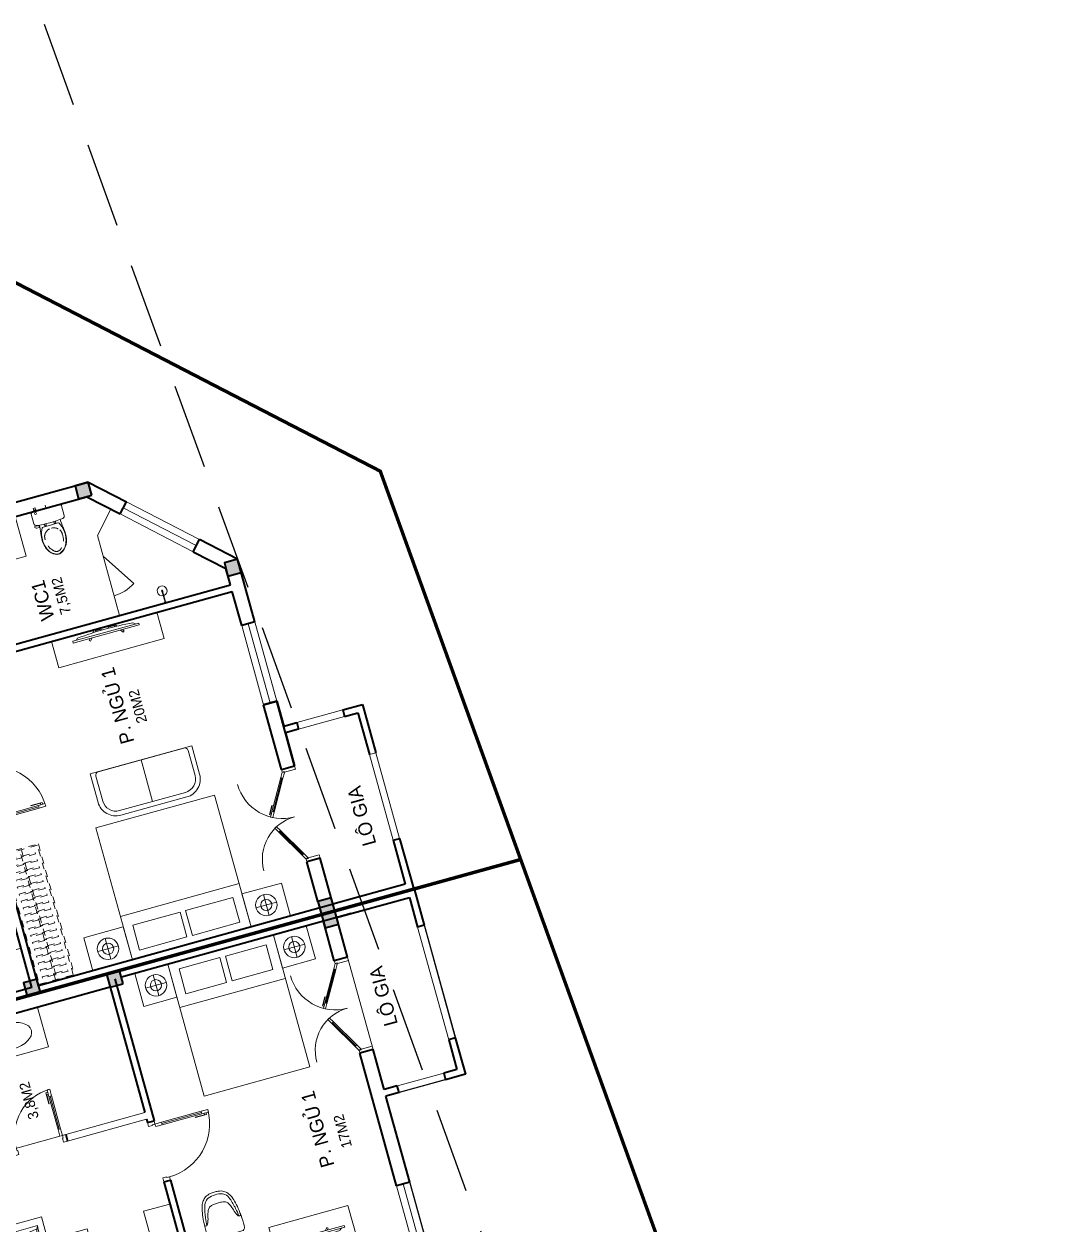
# Model space of a CAD drawing. Header units: metres. Extents: x 568336 to 569219, y 2065964 to 2066430.
# Drawn here: x 568535.77 to 568550.88, y 2066399.43 to 2066416.97 of the extents above; entities that cross this region are included whole.
import ezdxf

# ---------------------------------------------------------------- set-up
doc = ezdxf.new("R2010")
doc.units = ezdxf.units.M
for name, pattern in [('$AUDIT_BAD_LTYPE2', [0]), ('HIDDEN', [0.375, 0.25, -0.125]), ('X-5M-G-MB PHONGNGU$0$HIDDEN2', [0.1875, 0.125, -0.0625]), ('xref-thap C (mb tang 32-2)$0$HIDDEN', [0.375, 0.25, -0.125])]:
    doc.linetypes.add(name, pattern=pattern)
doc.layers.get('0').update_dxf_attribs({"linetype": 'CONTINUOUS'})
doc.layers.get('DEFPOINTS').update_dxf_attribs({"linetype": 'CONTINUOUS'})
doc.layers.add('-AREA', color=2, linetype='CONTINUOUS', plot=False)
for name, color, linetype, lineweight in [('-CONCRETE', 1, 'CONTINUOUS', 35), ('-DIM', 9, 'CONTINUOUS', 13), ('-DOOR', 137, 'CONTINUOUS', 9), ('-FURNITURE', 46, 'CONTINUOUS', 9), ('-LINE1', 7, 'CONTINUOUS', 18), ('-TEXT', 7, 'CONTINUOUS', 15), ('-WALL', 4, 'CONTINUOUS', 35), ('TEXT25', 2, 'CONTINUOUS', 13)]:
    doc.layers.add(name, color=color, linetype=linetype, lineweight=lineweight)
for name, color, linetype in [('-RANH GIOI LO DAT', 12, 'CONTINUOUS'), ('APOLIC', 7, 'CONTINUOUS'), ('RANHGIOI', 2, 'HIDDEN')]:
    doc.layers.add(name, color=color, linetype=linetype)
doc.styles.add('SVN_AVO_thuong', font='')
doc.styles.add('T1', font='', dxfattribs={"height": 200})
doc.styles.add('vnavanth', font='', dxfattribs={"width": 0.8})
doc.styles.get('SVN_AVO_thuong').set_extended_font_data('SVN-Avo')
doc.styles.get('T1').set_extended_font_data('VNgeometric Light')
doc.styles.get('vnavanth').set_extended_font_data('.VnAvantH')

# ---------------------------------------------------------------- blocks, each defined once
blk = doc.blocks.new('*U152')
at = {"linetype": '$AUDIT_BAD_LTYPE2'}
for p, q in [((70, 100), (70, 700)), ((90, 700), (90, 100))]:
    blk.add_line(p, q, dxfattribs=at)
for points in [[(50, 700), (90, 700), (90, 800), (50, 800), (50, 700)], [(50, 703), (50, 100)], [(50, 100), (90, 100), (90, 0), (50, 0), (50, 100)]]:
    blk.add_lwpolyline(points)
for points in [[(118, 595), (118, 764), (90, 764), (90, 736), (113, 736), (113, 595)], [(0, 0), (50, 0), (50, -40), (60, -40), (60, -100), (0, -100)], [(900, 0), (850, 0), (850, -40), (840, -40), (840, -100), (900, -100)]]:
    blk.add_lwpolyline(points, close=True)
at = {"linetype": '$AUDIT_BAD_LTYPE2', "ltscale": 0.3}
blk.add_arc((50, 0), 800, 0, 90, dxfattribs=at)
blk = doc.blocks.new('A$C8a974c9c')
for p, q in [((1750, 2957), (1750, 2643)), ((1593, 2800), (1908, 2800)), ((1343, 2500), (1343, 700)), ((1750, 243), (1750, 557)), ((1593, 400), (1908, 400))]:
    blk.add_line(p, q)
for points in [[(2000, 3100), (1500, 3100), (1500, 2500), (2000, 2500)], [(1891, 2360), (1514, 2360), (1514, 1643), (1891, 1643)], [(1891, 840), (1514, 840), (1514, 1558), (1891, 1558)], [(2000, 100), (1500, 100), (1500, 700), (2000, 700)]]:
    blk.add_lwpolyline(points, close=True)
blk.add_lwpolyline([(2000, 2500), (0, 2500), (0, 700), (2000, 700), (2000, 2500)])
for centre, radius in [((1750, 2800), 157), ((1750, 2800), 82.4), ((1750, 400), 157), ((1750, 400), 82.4)]:
    blk.add_circle(centre, radius)
blk = doc.blocks.new('A$C18091ED7')
for p, q in [((0, -42), (0, 0)), ((146, -27), (179, -27)), ((146, -27), (146, -30)), ((146, -30), (166, -30)), ((153, -37), (146, -30)), ((152, 0), (152, -27)), ((152, 0), (179, 0)), ((153, -37), (166, -37)), ((153, -40), (153, -37)), ((153, -40), (178, -40)), ((153, -40), (178, -40)), ((153, -40), (153, -42)), ((185, -30), (166, -30)), ((178, -37), (166, -37)), ((185, -30), (178, -37)), ((178, -37), (178, -40)), ((178, -40), (178, -42)), ((179, 0), (179, -27)), ((179, -27), (185, -27)), ((185, -27), (185, -30)), ((-83, -267), (-83, -300)), ((-83, -278), (-83, -288)), ((-61, -290), (-83, -290)), ((-63, -265), (-81, -265)), ((-61, -267), (-61, -300)), ((61, -267), (61, -300)), ((61, -290), (83, -290)), ((63, -265), (81, -265)), ((83, -267), (83, -300)), ((83, -278), (83, -288)), ((165, -262), (165, -290)), ((168, -260), (228, -260)), ((168, -292), (207, -292)), ((231, -274), (231, -262))]:
    blk.add_line(p, q)
for points in [[(230, -219, -0.137407), (225, -235), (222, -241, -0.236081), (198, -255, -0.051961), (-198, -255, -0.236081), (-222, -241), (-225, -235, -0.137407), (-230, -219), (-230, -72, -0.198912), (-226, -63), (-209, -46, -0.198912), (-200, -42), (0, -42), (200, -42, -0.198912), (209, -46), (226, -63, -0.198912), (230, -72)], [(144, -619, -0.212405), (26, -734, -0.027685), (-1, -739, -0.022279), (-26, -734, -0.212405), (-144, -619, -0.142796), (-167, -428, -0.093005), (-128, -309, -0.256439), (-111, -300), (0, -300), (111, -300, -0.256439), (128, -309, -0.093005), (167, -428, -0.142796)]]:
    blk.add_lwpolyline(points, format="xyb", close=True)
at = {"linetype": 'xref-thap C (mb tang 32-2)$0$HIDDEN', "ltscale": 100}
blk.add_lwpolyline([(61, -669, -0.199031), (0, -699, -0.199031), (-61, -669, -0.218924), (-132, -478, -0.153791), (-112, -404, -0.236701), (0, -348, -0.236701), (112, -404, -0.153791), (132, -478, -0.218924)], format="xyb", close=True, dxfattribs=at)
blk.add_circle((166, -78), 13.9)
for centre, radius, start, end in [((-81, -267), 1.98, 90, 180), ((-63, -267), 1.98, 0, 90), ((63, -267), 1.98, 90, 180), ((81, -267), 1.98, 0, 90), ((168, -262), 2.47, 90, 180), ((168, -290), 2.47, 180, 270), ((207, -277), 15.5, 270, 306.4659), ((168, -225), 80.1, 306.4659, 320.3123), ((228, -274), 2.47, 320.3123, 0)]:
    blk.add_arc(centre, radius, start, end)
for points in [[(-156, -259), (-157, -267), (-164, -328), (-169, -385), (-184, -528), (-136, -679), (-50, -735), (-20, -741), (0, -744)], [(156, -259), (157, -267), (164, -328), (169, -385), (184, -528), (136, -679), (50, -735), (20, -741), (0, -744)]]:
    blk.add_open_spline(points, degree=3, knots=[130.613938, 130.613938, 130.613938, 130.613938, 152.852109, 311.129351, 417.703951, 561.383393, 697.692632, 710.812262, 710.812262, 710.812262, 710.812262])
blk = doc.blocks.new('shower')
for points in [[(180919, -32316), (180912, -32316), (180912, -32147), (180919, -32147)], [(180929, -32327), (180902, -32327), (180902, -32316), (180929, -32316)]]:
    blk.add_lwpolyline(points, close=True)
for radius, start, end in [(72, 272.7907, 267.2093), (8.35, 294.8355, 245.1645)]:
    blk.add_arc((180916, -32147), radius, start, end)
blk = doc.blocks.new('*U189')
at = {"linetype": 'X-5M-G-MB PHONGNGU$0$HIDDEN2'}
for points in [[(0, 600), (0, 0), (2182, 0), (2182, 600)], [(2162, 580), (2162, 20), (20, 20), (20, 580)], [(2162, 287), (2162, 313), (20, 313), (20, 287)], [(114, 319), (109, 319), (109, 280), (114, 280)], [(228, 319), (223, 319), (223, 280), (228, 280)], [(342, 319), (337, 319), (337, 280), (342, 280)], [(456, 319), (451, 319), (451, 280), (456, 280)], [(570, 319), (565, 319), (565, 280), (570, 280)], [(684, 319), (679, 319), (679, 280), (684, 280)], [(798, 319), (793, 319), (793, 280), (798, 280)], [(912, 319), (907, 319), (907, 280), (912, 280)], [(1026, 319), (1021, 319), (1021, 280), (1026, 280)], [(1140, 319), (1135, 319), (1135, 280), (1140, 280)], [(1254, 319), (1249, 319), (1249, 280), (1254, 280)], [(1368, 319), (1363, 319), (1363, 280), (1368, 280)], [(1482, 319), (1477, 319), (1477, 280), (1482, 280)], [(1596, 319), (1591, 319), (1591, 280), (1596, 280)], [(1710, 319), (1705, 319), (1705, 280), (1710, 280)], [(1824, 319), (1819, 319), (1819, 280), (1824, 280)], [(1938, 319), (1933, 319), (1933, 280), (1938, 280)], [(2052, 319), (2047, 319), (2047, 280), (2052, 280)]]:
    blk.add_lwpolyline(points, close=True, dxfattribs=at)
for points in [[(122, 313), (122, 515), (100, 515), (100, 313)], [(236, 313), (236, 515), (214, 515), (214, 313)], [(350, 313), (350, 515), (328, 515), (328, 313)], [(464, 313), (464, 515), (442, 515), (442, 313)], [(578, 313), (578, 515), (556, 515), (556, 313)], [(692, 313), (692, 515), (670, 515), (670, 313)], [(806, 313), (806, 515), (784, 515), (784, 313)], [(920, 313), (920, 515), (898, 515), (898, 313)], [(1034, 313), (1034, 515), (1012, 515), (1012, 313)], [(1148, 313), (1148, 515), (1126, 515), (1126, 313)], [(1262, 313), (1262, 515), (1240, 515), (1240, 313)], [(1376, 313), (1376, 515), (1354, 515), (1354, 313)], [(1490, 313), (1490, 515), (1468, 515), (1468, 313)], [(1604, 313), (1604, 515), (1582, 515), (1582, 313)], [(1718, 313), (1718, 515), (1696, 515), (1696, 313)], [(1832, 313), (1832, 515), (1810, 515), (1810, 313)], [(1946, 313), (1946, 515), (1924, 515), (1924, 313)], [(2060, 313), (2060, 515), (2038, 515), (2038, 313)], [(100, 287), (100, 92), (122, 92), (122, 287)], [(214, 287), (214, 92), (236, 92), (236, 287)], [(328, 287), (328, 92), (350, 92), (350, 287)], [(442, 287), (442, 92), (464, 92), (464, 287)], [(556, 287), (556, 92), (578, 92), (578, 287)], [(670, 287), (670, 92), (692, 92), (692, 287)], [(784, 287), (784, 92), (806, 92), (806, 287)], [(898, 287), (898, 92), (920, 92), (920, 287)], [(1012, 287), (1012, 92), (1034, 92), (1034, 287)], [(1126, 287), (1126, 92), (1148, 92), (1148, 287)], [(1240, 287), (1240, 92), (1262, 92), (1262, 287)], [(1354, 287), (1354, 92), (1376, 92), (1376, 287)], [(1468, 287), (1468, 92), (1490, 92), (1490, 287)], [(1582, 287), (1582, 92), (1604, 92), (1604, 287)], [(1696, 287), (1696, 92), (1718, 92), (1718, 287)], [(1810, 287), (1810, 92), (1832, 92), (1832, 287)], [(1924, 287), (1924, 92), (1946, 92), (1946, 287)], [(2038, 287), (2038, 92), (2060, 92), (2060, 287)]]:
    blk.add_lwpolyline(points, dxfattribs=at)
blk = doc.blocks.new('A$C5C575821')
at = {"layer": '-CONCRETE'}
h = blk.add_hatch(color=256, dxfattribs=at)
h.dxf.hatch_style = 1
h.paths.add_polyline_path([(0, 200), (0, 0), (200, 0), (200, 200)])
blk.add_lwpolyline([(0, 0), (200, 0), (200, 200), (0, 200)], close=True, dxfattribs=at)
blk = doc.blocks.new('XR.MB.LM123$0$tvi 1')
blk.add_lwpolyline([(29, 0), (29, -1000), (0, -1000), (0, 0)], close=True)
for points in [[(29, -50), (52, -81)], [(-24, -236), (-39, -252)], [(0, -285), (-39, -252)], [(0, -256), (-24, -236)], [(70, -315), (111, -350), (111, -650), (70, -685)], [(89, -446), (89, -360), (71, -345)], [(89, -446), (73, -446)], [(89, -554), (89, -640), (71, -655)], [(89, -554), (73, -554)], [(0, -715), (-39, -748)], [(-24, -764), (-39, -748)], [(0, -744), (-24, -764)], [(29, -950), (52, -919)]]:
    blk.add_lwpolyline(points)
blk.add_arc((-4025, -500), 4099, 354.1311, 5.8689)
blk = doc.blocks.new('A$C424D5770')
at = {"layer": '-FURNITURE'}
blk.add_line((70, 770), (700, 770), dxfattribs=at)
for points in [[(0, 270), (0, 1270, -0.414214), (270, 1540), (700, 1540), (700, 0), (270, 0, -0.414214)], [(70, 270), (70, 1270, -0.414214), (270, 1470), (650, 1470, -0.414214), (700, 1420), (700, 120, -0.414214), (650, 70), (270, 70, -0.414214)]]:
    blk.add_lwpolyline(points, format="xyb", close=True, dxfattribs=at)
blk = doc.blocks.new('*U220')
at = {"ltscale": 0.3}
for points in [[(883, 0, 0.414214), (50, 833, 0.414214)], [(883, 0, -0.414214), (1672, 789, -0.414214)]]:
    blk.add_lwpolyline(points, format="xyb", dxfattribs=at)
for points in [[(687, 368), (137, 50)], [(685, 367), (705, 332), (792, 382), (772, 417), (685, 367)], [(1075, 344), (1055, 310), (969, 360), (989, 394), (1075, 344)], [(1073, 346), (1585, 50)], [(137, 50), (157, 15), (70, -35), (50, 0), (137, 50)], [(1585, 50), (1565, 15), (1652, -35), (1672, 0), (1585, 50)]]:
    blk.add_lwpolyline(points)
for points in [[(579, 338), (726, 423), (740, 399), (716, 384), (705, 404), (582, 333)], [(0, 0), (50, 0), (50, -40), (60, -40), (60, -246), (0, -246)], [(1722, 0), (1672, 0), (1672, -40), (1662, -40), (1662, -246), (1722, -246)]]:
    blk.add_lwpolyline(points, close=True)
at = {"layer": 'APOLIC', "linetype": '$AUDIT_BAD_LTYPE2'}
for p, q in [((147, 33), (695, 349)), ((705, 332), (157, 15)), ((1055, 310), (1565, 15)), ((1575, 33), (1065, 327))]:
    blk.add_line(p, q, dxfattribs=at)
blk = doc.blocks.new('M12-T2')
at = {"layer": '-DOOR'}
for p, q in [((200009, -500156), (200824, -499275)), ((200083, -500224), (200898, -499343)), ((200156, -500292), (200971, -499411)), ((197578, -500653), (198778, -500653))]:
    blk.add_line(p, q, dxfattribs=at)
for points in [[(195198, -500553), (195198, -500753)], [(196598, -500753), (196598, -500553)]]:
    blk.add_lwpolyline(points, dxfattribs=at)
blk.add_lwpolyline([(197578, -500553), (198778, -500553), (198778, -500753), (197578, -500753)], close=True, dxfattribs=at)
at = {"layer": '-FURNITURE'}
for points in [[(195098, -496189), (194498, -496189), (194498, -495189), (195098, -495189)], [(201198, -496289), (201198, -497789), (200598, -497789), (200598, -496289)], [(198898, -499412), (198898, -497812), (199298, -497812), (199298, -499412)]]:
    blk.add_lwpolyline(points, close=True, dxfattribs=at)
for points in [[(200927, -499165), (200610, -498872), (199398, -498872)], [(199792, -499197), (200296, -498872)]]:
    blk.add_lwpolyline(points, dxfattribs=at)
blk.add_arc((200296, -498872), 600, 180, 212.8671, dxfattribs=at)
at = {"layer": '-LINE1'}
for points in [[(197098, -500950), (197198, -500950), (197198, -501650), (197098, -501650)], [(196466, -501950), (195166, -501950), (195166, -501850), (196466, -501850)]]:
    blk.add_lwpolyline(points, close=True, dxfattribs=at)
at = {"layer": '-RANH GIOI LO DAT', "linetype": 'HIDDEN', "ltscale": 10, "const_width": 50}
blk.add_lwpolyline([(200413, -503107), (205398, -497721), (205398, -485089), (194398, -485089), (194398, -503573)], close=True, dxfattribs=at)
at = {"layer": '-WALL'}
for p, q in [((194398, -500984), (194398, -487089)), ((194498, -496189), (194498, -494389)), ((201398, -495309), (201398, -498950)), ((194498, -496189), (196498, -496189)), ((194498, -500776), (194498, -496289)), ((194498, -496289), (196948, -496289)), ((201198, -496289), (201198, -498872)), ((199298, -497189), (199298, -500553)), ((199398, -497189), (199398, -500553)), ((201198, -498872), (200824, -499275)), ((201398, -498950), (200971, -499411)), ((200824, -499275), (200971, -499411)), ((200009, -500156), (199642, -500553)), ((200009, -500156), (200156, -500292)), ((199729, -500753), (200156, -500292)), ((194598, -500553), (195198, -500553)), ((195198, -500753), (195198, -500553)), ((196598, -500553), (197578, -500553)), ((196598, -500553), (196598, -500753)), ((197578, -500753), (197578, -500553)), ((198778, -500553), (199298, -500553)), ((198778, -500753), (198778, -500553)), ((199398, -500553), (199642, -500553)), ((194498, -501850), (194498, -500753)), ((194598, -500753), (195198, -500753)), ((196598, -500753), (197578, -500753)), ((198778, -500753), (199729, -500753)), ((197198, -500950), (197098, -500950)), ((197098, -501650), (197098, -501850)), ((197198, -501650), (197098, -501650)), ((197198, -501650), (197198, -501950)), ((195166, -501950), (194398, -501950)), ((195166, -501850), (194498, -501850)), ((195166, -501853), (195166, -501953)), ((197098, -501850), (196466, -501850)), ((197198, -501950), (196466, -501950))]:
    blk.add_line(p, q, dxfattribs=at)
for points in [[(197578, -500553), (197578, -500753), (197198, -500753), (197198, -500950)], [(197098, -500950), (197098, -500753), (196598, -500753)]]:
    blk.add_lwpolyline(points, dxfattribs=at)
at = {"layer": '-DIM'}
blk.add_blockref('A$C424D5770', (196579, -499382), dxfattribs=at)
at = {"layer": '-DOOR', "xscale": -1, "rotation": 180}
blk.add_blockref('*U152', (196948, -496289), dxfattribs=at)
at = {"layer": '-DOOR', "xscale": -0.813008130081301, "yscale": 0.813008130081301, "zscale": 0.8130081300813009}
blk.add_blockref('*U220', (196598, -500553), dxfattribs=at)
at = {"layer": '-FURNITURE', "extrusion": (0, 0, -1), "xscale": 0.916666666665974, "yscale": 0.916666666665974, "zscale": -0.916666666665974, "rotation": 180}
blk.add_blockref('*U189', (-194498, -496289), dxfattribs=at)
at = {"layer": '-FURNITURE', "xscale": -1}
blk.add_blockref('A$C8a974c9c', (196498, -500212), dxfattribs=at)
at = {"layer": '-FURNITURE', "extrusion": (0, 0, -1), "rotation": 179.9963102775917}
blk.add_blockref('XR.MB.LM123$0$tvi 1', (-199187, -499112), dxfattribs=at)
at = {"layer": '-FURNITURE', "xscale": -1, "rotation": 270}
for name, p in [('A$C18091ED7', (201240, -498252)), ('shower', (231725, -680484))]:
    blk.add_blockref(name, p, dxfattribs=at)
at = {"layer": '-WALL'}
for p in [(194398, -496289), (201198, -498950), (194398, -500753), (199529, -500753)]:
    blk.add_blockref('A$C5C575821', p, dxfattribs=at)
at = {"layer": '-TEXT', "color": 2, "style": 'vnavanth'}
blk.add_text('WC1', height=200, dxfattribs=at).set_placement((199611, -497947))
at = {"layer": 'TEXT25'}
for s, height, rotation, style, p in [('7,5M2', 150, 0, 'T1', (199622, -498200)), ('P. NGỦ 1', 200, 360, 'SVN_AVO_thuong', (197562, -498591)), ('20M2', 150, 0, 'T1', (197796, -498849)), ('LÔ GIA', 200, 0, 'SVN_AVO_thuong', (195182, -501602))]:
    blk.add_text(s, height=height, rotation=rotation, dxfattribs=dict(at, style=style)).set_placement(p)
blk = doc.blocks.new('A$C7D524948')
at = {"layer": '-FURNITURE'}
for points in [[(0, 825, 0.023749), (-77, 820, 0.11104), (-175, 786, 0.085168), (-235, 733, 0.08855), (-282, 649, 0.027906), (-316, 526, 0.028342), (-340, 373, 0.04712), (-341, 283, 0.513527), (-285, 300, 0.059578), (-243, 414, -0.034465), (-213, 507, -0.059277), (-183, 564, -0.166146), (-133, 600, -0.052564), (-76, 612, -0.028554), (0, 615, -3.543335)], [(-1, 774, 0.105584), (-138, 751, 0.083976), (-176, 728, 0.149302), (-241, 626, 0.024909), (-289, 424, 0.026439), (-307, 278, -0.886333)], [(-1, 774, -0.105584), (137, 751, -0.083976), (175, 728, -0.149302), (240, 626, -0.024909), (288, 424, -0.026439), (305, 278, 0.886333)], [(0, 825, -0.023749), (77, 820, -0.11104), (175, 786, -0.085168), (235, 733, -0.08855), (282, 649, -0.027906), (316, 526, -0.028342), (340, 373, -0.04712), (341, 283, -0.513527), (285, 300, -0.059578), (243, 414, 0.034465), (213, 507, 0.059277), (183, 564, 0.166146), (133, 600, 0.052564), (76, 612, 0.028554), (0, 615, 3.543335)], [(-343, 328, 0.022671), (-350, 124, 0.012122), (-346, 57, 0.405508), (-279, 0), (0, 0)], [(343, 328, -0.022671), (350, 124, -0.012122), (346, 57, -0.405508), (279, 0), (0, 0)]]:
    blk.add_lwpolyline(points, format="xyb", dxfattribs=at)
blk = doc.blocks.new('ghe11asdsdsdsd')
at = {"layer": '-FURNITURE', "ltscale": 5}
for p, q in [((-454, 642), (-454, -60)), ((447, 643), (445, -59)), ((339, 75), (-348, 74)), ((445, -59), (-454, -60))]:
    blk.add_line(p, q, dxfattribs=at)
for centre, radius, start, end in [((-557, 172), 481, 73.628, 77.6744), ((-330, 640), 103, 97.7909, 180.472), ((-435, 586), 50, 17.2905, 73.628), ((14, -3057), 3816, 85.1505, 95.3732), ((322, 644), 103, 359.5522, 82.2333), ((428, 586), 50, 106.2084, 162.5459), ((548, 172), 481, 102.162, 106.2084), ((-753, 311), 469, 329.603, 39.8271), ((-1717, 235), 1379, 353.2677, 15.3477), ((745, 311), 469, 140.0382, 210.2652), ((1709, 233), 1379, 164.5193, 186.6002), ((-1, -1576), 1730, 79.6029, 100.5814)]:
    blk.add_arc(centre, radius, start, end, dxfattribs=at)
blk = doc.blocks.new('GHE600')
at = {"layer": '-FURNITURE'}
for p, q in [((269950, 8710), (270650, 8710)), ((269950, 8043), (270650, 8043))]:
    blk.add_line(p, q, dxfattribs=at)
for points in [[(270146, 9595), (270146, 10095), (270646, 10095), (270646, 9595)], [(269850, 9526), (270650, 9526), (270650, 7226), (269850, 7226)], [(269950, 9376), (270650, 9376), (270650, 7376), (269950, 7376)], [(270146, 7158), (270146, 6658), (270646, 6658), (270646, 7158)]]:
    blk.add_lwpolyline(points, close=True, dxfattribs=at)
at = {"layer": '-FURNITURE', "elevation": 0}
for points in [[(271287, 9830), (270646, 9832)], [(272038, 6909), (272634, 6908), (272634, 9823), (272038, 9826)], [(270262, 9595), (270262, 9526)], [(270262, 7226), (270262, 7158)], [(270646, 6917), (271287, 6913)]]:
    blk.add_lwpolyline(points, dxfattribs=at)
at = {"layer": '-FURNITURE'}
for centre, radius in [((270396, 9845), 200), ((270396, 9845), 150), ((270396, 6908), 200), ((270396, 6908), 150)]:
    blk.add_circle(centre, radius, dxfattribs=at)
at = {"layer": '-FURNITURE', "extrusion": (0, 0, -1)}
blk.add_ellipse((271662, 8365), major_axis=(0, 750), ratio=0.589994, dxfattribs=at)
at = {"layer": '-FURNITURE', "zscale": 0.83397927038413}
for p, xscale, yscale, rotation in [((271659, 10145, 0), 0.83397927038413, 0.83397927038413, 179.9447021404027), ((271659, 6608, 0), -0.8339792703841301, 0.8339792703841301, 0.05529785959737722)]:
    blk.add_blockref('ghe11asdsdsdsd', p, dxfattribs=dict(at, xscale=xscale, yscale=yscale, rotation=rotation))
blk = doc.blocks.new('G1600')
for p, q in [((137477, -212827), (139077, -212827)), ((137228, -213392), (137228, -213077)), ((139326, -213392), (139326, -213077)), ((137385, -213234), (137070, -213234)), ((139169, -213234), (139484, -213234))]:
    blk.add_line(p, q)
blk.add_lwpolyline([(137477, -213484), (137477, -211484), (139077, -211484), (139077, -213484), (137477, -213484)])
for points in [[(136977, -213484), (136977, -212984), (137477, -212984), (137477, -213484)], [(137617, -213375), (137617, -212999), (138235, -212999), (138235, -213375)], [(138937, -213375), (138937, -212999), (138320, -212999), (138320, -213375)], [(139577, -213484), (139577, -212984), (139077, -212984), (139077, -213484)]]:
    blk.add_lwpolyline(points, close=True)
for centre, radius in [((137228, -213234), 157), ((137228, -213234), 82.4), ((139326, -213234), 157), ((139326, -213234), 82.4)]:
    blk.add_circle(centre, radius)
blk = doc.blocks.new('*U173')
at = {"ltscale": 0.3}
for points in [[(883, 0, 0.414214), (50, 833, 0.414214)], [(883, 0, -0.414214), (1672, 789, -0.414214)]]:
    blk.add_lwpolyline(points, format="xyb", dxfattribs=at)
for points in [[(687, 368), (137, 50)], [(685, 367), (705, 332), (792, 382), (772, 417), (685, 367)], [(1075, 344), (1055, 310), (969, 360), (989, 394), (1075, 344)], [(1073, 346), (1585, 50)], [(137, 50), (157, 15), (70, -35), (50, 0), (137, 50)], [(1585, 50), (1565, 15), (1652, -35), (1672, 0), (1585, 50)]]:
    blk.add_lwpolyline(points)
for points in [[(579, 338), (726, 423), (740, 399), (716, 384), (705, 404), (582, 333)], [(0, 0), (50, 0), (50, -40), (60, -40), (60, -246), (0, -246)], [(1722, 0), (1672, 0), (1672, -40), (1662, -40), (1662, -246), (1722, -246)]]:
    blk.add_lwpolyline(points, close=True)
at = {"layer": 'APOLIC', "linetype": '$AUDIT_BAD_LTYPE2'}
for p, q in [((147, 33), (695, 349)), ((705, 332), (157, 15)), ((1055, 310), (1565, 15)), ((1575, 33), (1065, 327))]:
    blk.add_line(p, q, dxfattribs=at)
blk = doc.blocks.new('Sink_Cicle')
blk.add_lwpolyline([(17, -50), (-17, -50), (-18, -252), (17, -252)], close=True)
blk.add_circle((0, -300), 17.5)
at = {"layer": 'DEFPOINTS'}
blk.add_line((0, -100), (0, 0), dxfattribs=at)
blk.add_wipeout([(17, -50), (-17, -50), (-18, -252), (17, -252)])
at = {"layer": '-FURNITURE', "linetype": 'Continuous'}
blk.add_ellipse((0, -300), major_axis=(-325, 0), ratio=0.584615, dxfattribs=at)
blk.add_line((-18, -237), (17, -237))
blk = doc.blocks.new('*U18')
at = {"linetype": '$AUDIT_BAD_LTYPE2'}
for p, q in [((70, 100), (70, 600)), ((90, 600), (90, 100))]:
    blk.add_line(p, q, dxfattribs=at)
for points in [[(50, 600), (90, 600), (90, 700), (50, 700), (50, 600)], [(50, 603), (50, 100)], [(50, 100), (90, 100), (90, 0), (50, 0), (50, 100)]]:
    blk.add_lwpolyline(points)
for points in [[(118, 495), (118, 664), (90, 664), (90, 636), (113, 636), (113, 495)], [(0, 0), (50, 0), (50, -40), (60, -40), (60, -100), (0, -100)], [(800, 0), (750, 0), (750, -40), (740, -40), (740, -100), (800, -100)]]:
    blk.add_lwpolyline(points, close=True)
at = {"linetype": '$AUDIT_BAD_LTYPE2', "ltscale": 0.3}
blk.add_arc((50, 0), 700, 0, 90, dxfattribs=at)
blk = doc.blocks.new('M34-T2')
at = {"layer": '-AREA'}
blk.add_lwpolyline([(202625, -1166323), (199817, -1166323), (199817, -1165119), (195625, -1165119), (195625, -1162156), (194625, -1162156), (194625, -1156656), (195625, -1156656), (195625, -1151455), (202625, -1151455)], close=True, dxfattribs=at)
at = {"layer": '-DOOR'}
for points in [[(200525, -1160459), (200525, -1159659)], [(196814, -1165019), (198514, -1165019)], [(201925, -1165119), (200525, -1165119)]]:
    blk.add_lwpolyline(points, dxfattribs=at)
blk.add_lwpolyline([(196814, -1164919), (198514, -1164919), (198514, -1165119), (196814, -1165119)], close=True, dxfattribs=at)
at = {"layer": '-FURNITURE'}
for points in [[(201825, -1160555), (202425, -1160555), (202425, -1159555), (201825, -1159555)], [(199140, -1161256), (196057, -1161256), (196057, -1161656), (199140, -1161656)], [(198425, -1164157), (198425, -1162956), (197925, -1162956), (197925, -1164157)]]:
    blk.add_lwpolyline(points, close=True, dxfattribs=at)
at = {"layer": '-LINE1', "ltscale": 10}
for p, q in [((200425, -1160459), (200425, -1161656)), ((200425, -1160459), (200525, -1160459)), ((200525, -1160459), (200525, -1161656))]:
    blk.add_line(p, q, dxfattribs=at)
at = {"layer": '-LINE1'}
for points in [[(199817, -1165323), (199817, -1166023)], [(199917, -1166023), (199917, -1165323)], [(200367, -1166223), (202074, -1166223)], [(202074, -1166323), (200367, -1166323)]]:
    blk.add_lwpolyline(points, dxfattribs=at)
at = {"layer": '-RANH GIOI LO DAT', "linetype": 'HIDDEN', "ltscale": 10, "const_width": 50}
blk.add_lwpolyline([(202625, -1167939), (202625, -1149455), (193625, -1149455), (193625, -1168636)], close=True, dxfattribs=at)
at = {"layer": '-WALL'}
for p, q in [((202625, -1165532), (202625, -1151455)), ((200525, -1160459), (200425, -1160459)), ((199475, -1161656), (195825, -1161656)), ((199475, -1161756), (195825, -1161756)), ((199475, -1161656), (199475, -1161756)), ((200425, -1161656), (200375, -1161656)), ((200375, -1161656), (200375, -1161756)), ((202525, -1161756), (200375, -1161756)), ((202425, -1161656), (200525, -1161656)), ((202525, -1165339), (202525, -1161856)), ((198514, -1164919), (200525, -1164919)), ((201925, -1164919), (202540, -1164919)), ((198514, -1165119), (199817, -1165119)), ((199817, -1165319), (199817, -1165119)), ((199917, -1165119), (200525, -1165119)), ((199917, -1165319), (199917, -1165119)), ((201925, -1165119), (202625, -1165119)), ((202525, -1165119), (202525, -1166223)), ((202625, -1165119), (202625, -1166323)), ((199817, -1165319), (199917, -1165319)), ((199917, -1166023), (199817, -1166023)), ((199817, -1166323), (199817, -1166023)), ((199917, -1166223), (199917, -1166023)), ((200367, -1166323), (199817, -1166323)), ((200367, -1166223), (199917, -1166223)), ((200367, -1166323), (200367, -1166223)), ((202525, -1166223), (202074, -1166223)), ((202625, -1166323), (202074, -1166323))]:
    blk.add_line(p, q, dxfattribs=at)
at = {"layer": '-WALL', "linetype": 'Continuous', "ltscale": 10}
blk.add_line((202425, -1161656), (202425, -1157155), dxfattribs=at)
at = {"layer": '-WALL'}
for points in [[(198514, -1165119), (198514, -1164919)], [(200525, -1165119), (200525, -1164919)], [(201925, -1165119), (201925, -1164919)], [(202074, -1166323), (202074, -1166223)]]:
    blk.add_lwpolyline(points, dxfattribs=at)
at = {"layer": '-DOOR', "xscale": -1, "rotation": 270}
blk.add_blockref('*U18', (200525, -1160459), dxfattribs=at)
at = {"layer": '-DOOR', "rotation": 180}
blk.add_blockref('*U152', (200375, -1161756), dxfattribs=at)
at = {"layer": '-DOOR', "xscale": -0.8130081300813005, "yscale": 0.8130081300813005, "zscale": 0.8130081300813005, "rotation": 359.9999999982942}
blk.add_blockref('*U173', (201925, -1164919), dxfattribs=at)
at = {"layer": '-FURNITURE', "xscale": -1}
for name, p, rotation in [('GHE600', (206021, -887757), 89.99999998994852), ('G1600', (-10959, -1025083), 90)]:
    blk.add_blockref(name, p, dxfattribs=dict(at, rotation=rotation))
at = {"layer": '-FURNITURE', "xscale": -0.8, "yscale": 0.8, "zscale": 0.8, "rotation": 271.3951721860647}
blk.add_blockref('A$C7D524948', (198475, -1162341), dxfattribs=at)
at = {"layer": '-FURNITURE', "extrusion": (0, 0, -1), "xscale": -1, "rotation": 180.0036897224084}
blk.add_blockref('XR.MB.LM123$0$tvi 1', (-198160, -1164027), dxfattribs=at)
at = {"layer": '-WALL'}
for p in [(202425, -1161856), (202425, -1165119)]:
    blk.add_blockref('A$C5C575821', p, dxfattribs=at)
at = {"layer": '-TEXT', "color": 2, "style": 'vnavanth'}
blk.add_text('L¤ GIA', height=200, rotation=359.6511, dxfattribs=at).set_placement((200788, -1165569))
at = {"layer": 'TEXT25'}
for s, height, rotation, style, p in [('3,8M2', 150, 360, 'T1', (200866, -1160147)), ('P. NGỦ 1', 200, 0, 'SVN_AVO_thuong', (199045, -1164127)), ('17M2', 150, 0, 'T1', (199242, -1164447))]:
    blk.add_text(s, height=height, rotation=rotation, dxfattribs=dict(at, style=style)).set_placement(p)
at = {"layer": '-FURNITURE', "xscale": -1, "rotation": 270}
blk.add_blockref('Sink_Cicle', (202425, -1160055), dxfattribs=at)

msp = doc.modelspace()

# ---------------------------------------------------------------- block references
at = {"layer": '-WALL', "color": 2, "true_color": 0xf1eb1f, "xscale": 0.001, "yscale": 0.001, "zscale": 0.001, "rotation": 105.4590240793294}
msp.add_blockref('M12-T2', (568109.49, 2066083.166), dxfattribs=at)

# ---------------------------------------------------------------- next in the draw order: block references
at = {"layer": '-DIM', "xscale": 0.001, "yscale": 0.001, "zscale": 0.001, "rotation": 105.4590240781182}
msp.add_blockref('M34-T2', (567471.353, 2065898.15), dxfattribs=at)

# ---------------------------------------------------------------- next in the draw order: linework, layer by layer
at = {"layer": 'RANHGIOI', "color": 12, "ltscale": 5}
msp.add_line((568536.061, 2066416.965), (568550.882, 2066375.988), dxfattribs=at)

doc.saveas('drawing.dxf')
